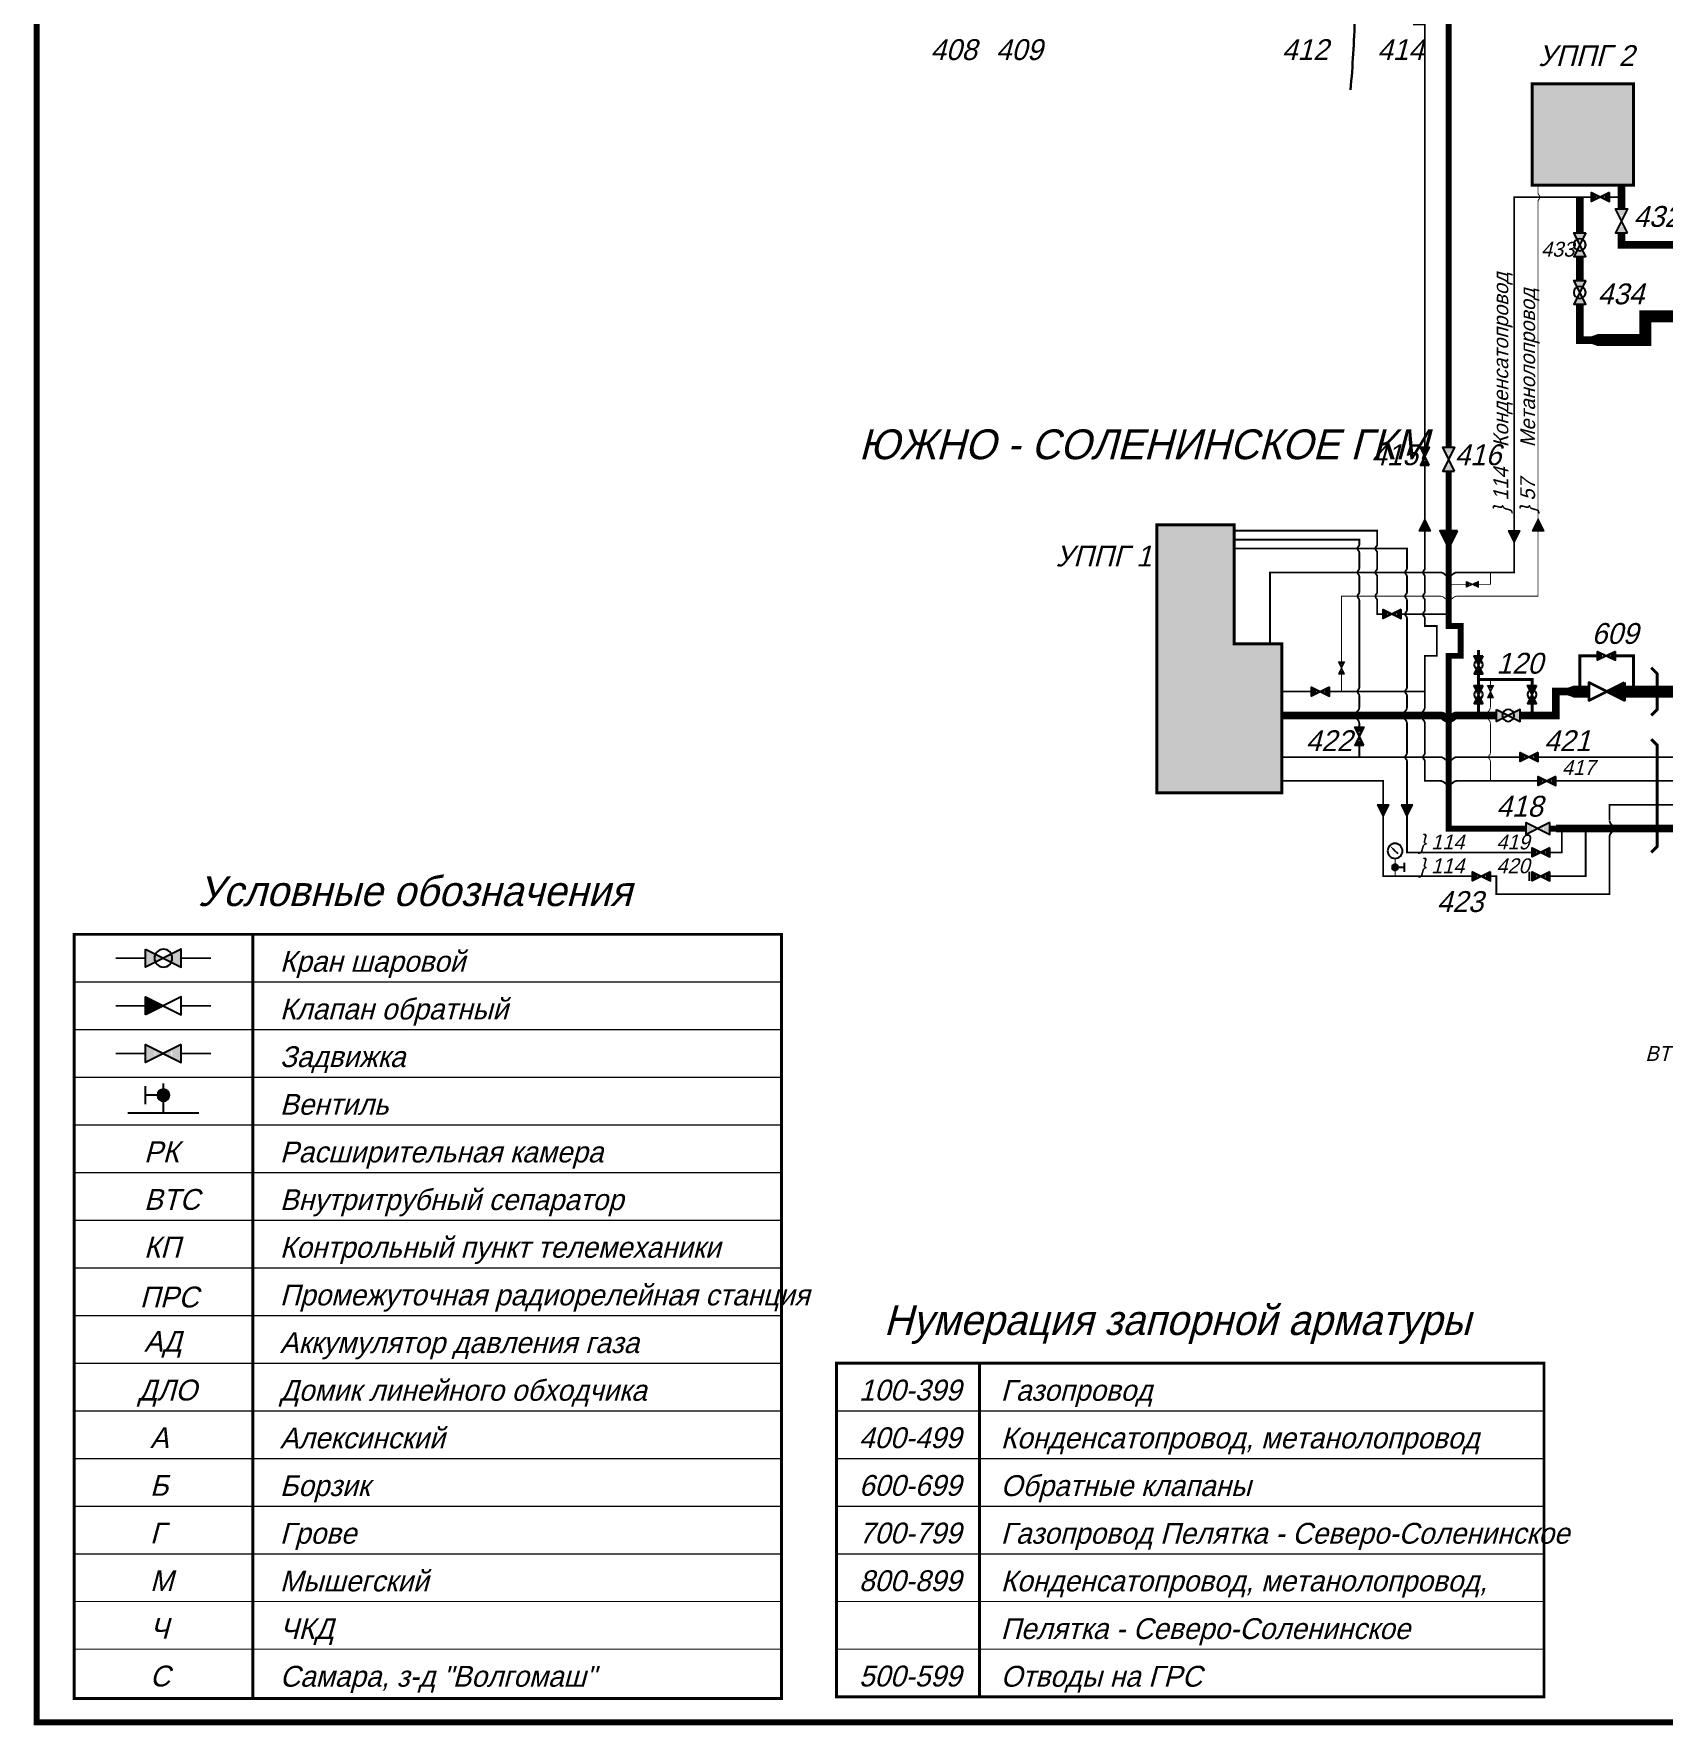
# Paper-space layout 'Layout1' of a CAD drawing. Header units: millimetres. Extents: x 4 to 970, y 6 to 602.
# Drawn here: x 4.2 to 277.7, y 5.7 to 289.6 of the extents above; entities that cross this region are included whole.
import ezdxf
from ezdxf.enums import TextEntityAlignment as Align

# ---------------------------------------------------------------- set-up
doc = ezdxf.new("R2010")
doc.units = ezdxf.units.MM
for name, color, linetype in [('АД', 7, 'Continuous'), ('Вентили', 7, 'Continuous'), ('ВТС', 7, 'Continuous'), ('ДЛО', 7, 'Continuous'), ('Задвижки ручн.ВД', 7, 'Continuous'), ('Клапаны обр.', 7, 'Continuous'), ('Краны шар.ВД', 7, 'Continuous'), ('Манометры техн.', 7, 'Continuous'), ('Напр.потока ср.жидк.', 7, 'Continuous'), ('Переезды', 7, 'Continuous'), ('Площадки', 7, 'Continuous'), ('Рамка', 7, 'Continuous'), ('Трубы 0057', 7, 'Continuous'), ('Трубы 0089', 7, 'Continuous'), ('Трубы 0114', 7, 'Continuous'), ('Трубы 0159', 7, 'Continuous'), ('Трубы 0219', 7, 'Continuous'), ('Трубы 0325', 7, 'Continuous'), ('Трубы 0720', 7, 'Continuous')]:
    doc.layers.add(name, color=color, linetype=linetype)
doc.styles.add('# елементов', font='ruslat.shx', dxfattribs={"oblique": 15, "height": 2.5})
doc.styles.add('# елементов 3.5', font='ruslat.shx', dxfattribs={"oblique": 15, "height": 3.5})
doc.styles.add('Наим. объектов', font='ruslat.shx', dxfattribs={"oblique": 15, "height": 3.5})
doc.styles.add('Наим. труб', font='ruslat.shx', dxfattribs={"oblique": 15, "height": 2.5})
doc.styles.add('Рамка 3.5', font='ruslat.shx', dxfattribs={"oblique": 15, "height": 3.5})
doc.styles.add('Рамка 5', font='ruslat.shx', dxfattribs={"oblique": 15, "height": 5})

# ---------------------------------------------------------------- blocks, each defined once
blk = doc.blocks.new('Задвижка ручн.ВД')
at = {"layer": 'Задвижки ручн.ВД', "linetype": 'ByBlock', "lineweight": -2}
h = blk.add_hatch(color=0, dxfattribs=at)
edge = h.paths.add_edge_path()
edge.add_ellipse((0.5, 0), major_axis=(0.177, 0.177), ratio=1, start_angle=108.4349, end_angle=135, ccw=False)
edge.add_line((0.276, 0.112), (0, 0.25))
edge.add_line((0, 0.25), (0, -0.25))
edge.add_line((0, -0.25), (0.276, -0.112))
edge.add_ellipse((0.5, 0), major_axis=(-0.177, 0.177), ratio=1, start_angle=45, end_angle=71.5651, ccw=False)
edge = h.paths.add_edge_path()
edge.add_line((0.5, 0), (0.276, 0.112))
edge.add_ellipse((0.5, 0), major_axis=(0.177, 0.177), ratio=1, start_angle=108.4349, end_angle=135)
edge.add_ellipse((0.5, 0), major_axis=(-0.177, 0.177), ratio=1, start_angle=45, end_angle=71.5651)
edge.add_line((0.276, -0.112), (0.5, 0))
edge = h.paths.add_edge_path()
edge.add_line((0.5, 0), (0.724, -0.112))
edge.add_ellipse((0.5, 0), major_axis=(0.177, 0.177), ratio=1, start_angle=288.4349, end_angle=315)
edge.add_ellipse((0.5, 0), major_axis=(-0.177, 0.177), ratio=1, start_angle=225, end_angle=251.5651)
edge.add_line((0.724, 0.112), (0.5, 0))
edge = h.paths.add_edge_path()
edge.add_ellipse((0.5, 0), major_axis=(0.177, 0.177), ratio=1, start_angle=288.4349, end_angle=315, ccw=False)
edge.add_line((0.724, -0.112), (1, -0.25))
edge.add_line((1, -0.25), (1, 0.25))
edge.add_line((1, 0.25), (0.724, 0.112))
edge.add_ellipse((0.5, 0), major_axis=(-0.177, 0.177), ratio=1, start_angle=225, end_angle=251.5651, ccw=False)
at = {"layer": 'Задвижки ручн.ВД', "color": 0, "linetype": 'ByBlock', "lineweight": -2}
blk.add_lwpolyline([(1, 0.25), (0, -0.25), (0, 0.25), (1, -0.25)], close=True, dxfattribs=at)
blk = doc.blocks.new('Кран шар.ВД')
at = {"layer": 'Краны шар.ВД', "linetype": 'ByBlock', "lineweight": -2}
h = blk.add_hatch(color=0, dxfattribs=at)
edge = h.paths.add_edge_path()
edge.add_ellipse((0.5, 0), major_axis=(0.177, 0.177), ratio=1, start_angle=108.4349, end_angle=135, ccw=False)
edge.add_line((0.276, 0.112), (0, 0.25))
edge.add_line((0, 0.25), (0, -0.25))
edge.add_line((0, -0.25), (0.276, -0.112))
edge.add_ellipse((0.5, 0), major_axis=(-0.177, 0.177), ratio=1, start_angle=45, end_angle=71.5651, ccw=False)
edge = h.paths.add_edge_path()
edge.add_line((0.5, 0), (0.276, 0.112))
edge.add_ellipse((0.5, 0), major_axis=(0.177, 0.177), ratio=1, start_angle=108.4349, end_angle=135)
edge.add_ellipse((0.5, 0), major_axis=(-0.177, 0.177), ratio=1, start_angle=45, end_angle=71.5651)
edge.add_line((0.276, -0.112), (0.5, 0))
edge = h.paths.add_edge_path()
edge.add_line((0.5, 0), (0.724, -0.112))
edge.add_ellipse((0.5, 0), major_axis=(0.177, 0.177), ratio=1, start_angle=288.4349, end_angle=315)
edge.add_ellipse((0.5, 0), major_axis=(-0.177, 0.177), ratio=1, start_angle=225, end_angle=251.5651)
edge.add_line((0.724, 0.112), (0.5, 0))
edge = h.paths.add_edge_path()
edge.add_ellipse((0.5, 0), major_axis=(0.177, 0.177), ratio=1, start_angle=288.4349, end_angle=315, ccw=False)
edge.add_line((0.724, -0.112), (1, -0.25))
edge.add_line((1, -0.25), (1, 0.25))
edge.add_line((1, 0.25), (0.724, 0.112))
edge.add_ellipse((0.5, 0), major_axis=(-0.177, 0.177), ratio=1, start_angle=225, end_angle=251.5651, ccw=False)
at = {"layer": 'Краны шар.ВД', "color": 0, "linetype": 'ByBlock', "lineweight": -2}
blk.add_lwpolyline([(0, 0.25), (1, -0.25), (1, 0.25), (0, -0.25)], close=True, dxfattribs=at)
blk.add_lwpolyline([(0.25, 0, 1), (0.75, 0, 1), (0.25, 0)], format="xyb", close=True, dxfattribs=at)
blk = doc.blocks.new('Напр.потока ср.жидк.')
at = {"layer": 'Напр.потока ср.жидк.', "linetype": 'ByBlock', "lineweight": -2}
blk.add_hatch(color=0, dxfattribs=at).paths.add_polyline_path([(0, 0.5), (0, -0.5), (1, 0)])
at = {"layer": 'Напр.потока ср.жидк.', "color": 0, "linetype": 'ByBlock', "lineweight": -2}
blk.add_lwpolyline([(0, 0.5), (0, -0.5), (1, 0), (0, 0.5)], dxfattribs=at)
blk = doc.blocks.new('Клапан обр.')
at = {"layer": 'Клапаны обр.', "linetype": 'ByBlock', "lineweight": -2}
blk.add_hatch(color=0, dxfattribs=at).paths.add_polyline_path([(0, 0.25), (0, -0.25), (0.5, 0)])
at = {"layer": 'Клапаны обр.', "color": 0, "linetype": 'ByBlock', "lineweight": -2}
blk.add_lwpolyline([(0, -0.25), (0, 0.25), (1, -0.25), (1, 0.25)], close=True, dxfattribs=at)
blk = doc.blocks.new('Манометр техн.')
at = {"layer": 'Манометры техн.', "color": 0, "linetype": 'ByBlock', "lineweight": -2}
blk.add_lwpolyline([(-0.5, 0.5, 1), (0.5, 0.5, 1)], format="xyb", close=True, dxfattribs=at)
blk.add_lwpolyline([(-0.05, 0.55), (0.18, 0.32)], dxfattribs=at)
blk.add_solid([(0, 0.6), (-0.35, 0.85), (-0.1, 0.5)], dxfattribs=at)
blk = doc.blocks.new('Вентиль')
at = {"layer": 'Вентили', "linetype": 'ByBlock', "lineweight": -2}
blk.add_hatch(color=0, dxfattribs=at).paths.add_polyline_path([(1, 0, 1), (0, 0, 1)])
at = {"layer": 'Вентили', "color": 0, "linetype": 'ByBlock', "lineweight": -2}
for points in [[(-0.25, 1.5), (1.25, 1.5)], [(0.5, 0.5), (0.5, 1.5)]]:
    blk.add_lwpolyline(points, dxfattribs=at)
blk.add_lwpolyline([(0, 0, 1), (1, 0, 1)], format="xyb", close=True, dxfattribs=at)
blk = doc.blocks.new('Пересеч. 114-114')
at = {"layer": 'Трубы 0114', "color": 0, "linetype": 'ByBlock', "lineweight": -2, "const_width": 0.3}
blk.add_lwpolyline([(-0.71, 0, -0.198912), (-0.35, -0.15), (-0.35, -0.15, 0.414214), (0.35, -0.15), (0.35, -0.15, -0.198912), (0.71, 0)], format="xyb", dxfattribs=at)
blk = doc.blocks.new('Пересеч. 114-325')
at = {"layer": 'Трубы 0114', "color": 0, "linetype": 'ByBlock', "lineweight": -2, "const_width": 0.3}
blk.add_lwpolyline([(-1.41, 0, -0.198912), (-0.71, -0.29), (-0.71, -0.29, 0.414214), (0.71, -0.29), (0.71, -0.29, -0.198912), (1.41, 0)], format="xyb", dxfattribs=at)
blk = doc.blocks.new('Пересеч. 057-325')
at = {"layer": 'Трубы 0057', "const_width": 0.15}
blk.add_lwpolyline([(-1.41, 0, -0.198912), (-0.71, -0.29), (-0.71, -0.29, 0.414214), (0.71, -0.29), (0.71, -0.29, -0.198912), (1.41, 0)], format="xyb", dxfattribs=at)
blk = doc.blocks.new('Пересеч. 057-114')
at = {"layer": 'Трубы 0057', "const_width": 0.15}
blk.add_lwpolyline([(-0.71, 0, -0.198912), (-0.35, -0.15), (-0.35, -0.15, 0.414214), (0.35, -0.15), (0.35, -0.15, -0.198912), (0.71, 0)], format="xyb", dxfattribs=at)
blk = doc.blocks.new('Пересеч. 325-325')
at = {"layer": 'Трубы 0325', "color": 0, "linetype": 'ByBlock', "lineweight": -2, "const_width": 1.3}
blk.add_lwpolyline([(-1.41, 0, -0.198912), (-0.71, -0.29), (-0.71, -0.29, 0.414214), (0.71, -0.29), (0.71, -0.29, -0.198912), (1.41, 0)], format="xyb", dxfattribs=at)

psp = doc.layouts.get("Layout1")

# ---------------------------------------------------------------- hatches: boundary and pattern name
at = {"layer": 'Площадки', "lineweight": 15}
for points in [[(272.71, 281.19), (255.71, 281.19), (255.71, 264.19), (272.71, 264.19)], [(213.71, 187.19), (205.71, 187.19), (205.71, 207.19), (192.71, 207.19), (192.71, 162.19), (213.71, 162.19)]]:
    psp.add_hatch(color=9, dxfattribs=at).paths.add_polyline_path(points)

# ---------------------------------------------------------------- linework, layer by layer
at = {"layer": 'Задвижки ручн.ВД', "lineweight": 25}
psp.add_lwpolyline([(255.21, 148.94), (255.21, 147.44)], dxfattribs=at)
at = {"layer": 'Переезды', "const_width": 0.5}
for points in [[(275.71, 175.19), (276.71, 176.19), (276.71, 182.19), (275.71, 183.19)], [(275.71, 152.19), (276.71, 153.19), (276.71, 170.19), (275.71, 171.19)]]:
    psp.add_lwpolyline(points, dxfattribs=at)
at = {"layer": 'Площадки', "const_width": 0.5}
for points in [[(255.71, 281.19), (272.71, 281.19), (272.71, 264.19), (255.71, 264.19)], [(192.71, 207.19), (192.71, 162.19), (213.71, 162.19), (213.71, 187.19), (205.71, 187.19), (205.71, 207.19)]]:
    psp.add_lwpolyline(points, close=True, dxfattribs=at)
at = {"layer": 'Площадки', "color": 5, "lineweight": 30}
psp.add_spline([(226.77, 384.86), (226.1, 377.23), (226.27, 372.99), (226.71, 369.19), (226.6, 366.89), (226.27, 362.15), (226.94, 358.59), (226.77, 354.01), (226.77, 353), (227.62, 349.78), (228.64, 347.06), (229.32, 344.69), (228.98, 344.01), (227.62, 341.64), (226.77, 339.61), (226.71, 335.19), (226.71, 331.19), (226.6, 329.1), (226.94, 327.07), (226.94, 324.69), (226.6, 318.42), (226.77, 313.85), (226.44, 310.29), (226.44, 307.91), (226.71, 304.19), (226.71, 300.19), (226.1, 296.39), (225.93, 292.32), (225.25, 280.19)], degree=3, dxfattribs=at)
at = {"layer": 'Рамка'}
for points, const_width in [([(969.05, 6.19), (4.71, 6.19), (4.71, 585.19), (969.05, 585.19)], 1), ([(10.96, 10.19), (10.96, 138.44), (129.71, 138.44), (129.71, 10.19)], 0.5), ([(138.96, 10.44), (138.96, 66.44), (257.71, 66.44), (257.71, 10.44)], 0.5)]:
    psp.add_lwpolyline(points, close=True, dxfattribs=dict(at, const_width=const_width))
for points, const_width in [([(40.96, 138.44), (40.96, 10.19)], 0.5), ([(10.96, 130.44), (129.71, 130.44)], 0.2), ([(10.96, 122.44), (129.71, 122.44)], 0.2), ([(10.96, 114.44), (129.71, 114.44)], 0.2), ([(10.96, 106.44), (129.71, 106.44)], 0.2), ([(10.96, 98.44), (129.71, 98.44)], 0.2), ([(10.96, 90.44), (129.71, 90.44)], 0.2), ([(10.96, 82.44), (129.71, 82.44)], 0.2), ([(10.96, 74.44), (129.71, 74.44)], 0.2), ([(10.96, 66.44), (129.71, 66.44)], 0.2), ([(162.96, 66.44), (162.96, 10.44)], 0.5), ([(10.96, 58.44), (129.71, 58.44)], 0.2), ([(138.96, 58.44), (257.71, 58.44)], 0.2), ([(10.96, 50.44), (129.71, 50.44)], 0.2), ([(138.96, 50.44), (257.71, 50.44)], 0.2), ([(10.96, 42.44), (129.71, 42.44)], 0.2), ([(138.96, 42.44), (257.71, 42.44)], 0.2), ([(10.96, 34.44), (129.71, 34.44)], 0.2), ([(138.96, 34.44), (257.71, 34.44)], 0.2), ([(10.96, 26.44), (129.71, 26.44)], 0.2), ([(138.96, 26.44), (257.71, 26.44)], 0.2), ([(10.96, 18.44), (129.71, 18.44)], 0.2), ([(138.96, 18.44), (257.71, 18.44)], 0.2)]:
    psp.add_lwpolyline(points, dxfattribs=dict(at, const_width=const_width))
at = {"layer": 'Трубы 0057', "const_width": 0.15}
for points in [[(256.71, 262.9), (256.71, 264.19)], [(243.13, 195.19), (256.71, 195.19), (256.71, 261.49)], [(246.71, 197.19), (248.71, 197.19), (248.71, 199.19)], [(241.71, 197.19), (244.71, 197.19)], [(223.71, 184.19), (223.71, 195.19), (240.3, 195.19)], [(223.71, 179.19), (223.71, 182.19)], [(248.71, 181.19), (248.71, 180.19)], [(248.71, 178.19), (248.71, 176.61)], [(248.71, 173.78), (248.71, 168.9)], [(248.71, 167.49), (248.71, 164.19)], [(232.71, 148.19), (232.71, 151.19)]]:
    psp.add_lwpolyline(points, dxfattribs=at)
at = {"layer": 'Трубы 0089', "const_width": 0.3}
for points in [[(22.96, 134.44), (17.96, 134.44)], [(33.96, 134.44), (28.96, 134.44)], [(22.96, 126.44), (17.96, 126.44)], [(33.96, 126.44), (28.96, 126.44)], [(22.96, 118.44), (17.96, 118.44)], [(33.96, 118.44), (28.96, 118.44)], [(25.96, 113.44), (25.96, 108.44)], [(19.96, 108.44), (31.96, 108.44)]]:
    psp.add_lwpolyline(points, dxfattribs=at)
at = {"layer": 'Трубы 0114', "color": 5}
psp.add_lwpolyline([(235.71, 291.19, 0.3, 0.3, 0), (237.71, 291.19, 0.3, 0.3, 0), (237.71, 220.19, 0, 0, 0)], format="xyseb", dxfattribs=at)
at = {"layer": 'Трубы 0114', "const_width": 0.3}
for points in [[(243.13, 199.19), (252.71, 199.19), (252.71, 262.19), (265.71, 262.19)], [(268.71, 262.19), (270.71, 262.19)], [(205.71, 204.69), (226.71, 204.69), (226.71, 203.9)], [(205.71, 203.19), (234.71, 203.19), (234.71, 199.9)], [(226.71, 202.49), (226.71, 199.9)], [(211.71, 187.19), (211.71, 199.19), (240.3, 199.19)], [(226.71, 198.49), (226.71, 195.9)], [(234.71, 198.49), (234.71, 195.9)], [(226.71, 194.49), (226.71, 179.9)], [(234.71, 194.49), (234.71, 192.9)], [(234.71, 191.49), (234.71, 179.9)], [(226.71, 178.49), (226.71, 176.61)], [(234.71, 178.49), (234.71, 176.61)], [(226.71, 173.78), (226.71, 173.19)], [(234.71, 173.78), (234.71, 168.9)], [(226.71, 170.19), (226.71, 168.19)], [(213.71, 168.19), (240.3, 168.19)], [(234.71, 167.49), (234.71, 152.19), (255.71, 152.19)], [(243.13, 168.19), (253.71, 168.19)], [(256.71, 168.19), (305.89, 168.19)], [(213.71, 164.19), (230.71, 164.19), (230.71, 148.19), (245.71, 148.19)], [(268.71, 157.61), (268.71, 160.19), (289.01, 160.19)], [(264.71, 156.19), (264.71, 148.19), (258.71, 148.19)], [(258.71, 152.19), (260.71, 152.19), (260.71, 156.19)], [(248.71, 148.19), (249.71, 148.19), (249.71, 145.19), (268.71, 145.19), (268.71, 154.78)]]:
    psp.add_lwpolyline(points, dxfattribs=at)
at = {"layer": 'Трубы 0114', "color": 5, "const_width": 0.3}
for points in [[(237.71, 217.19), (237.71, 199.9)], [(237.71, 198.49), (237.71, 195.9)], [(237.71, 194.49), (237.71, 192.9)], [(237.71, 191.49), (237.71, 190.19), (239.71, 190.19), (239.71, 185.19), (237.71, 185.19), (237.71, 176.61)], [(213.71, 179.19), (218.71, 179.19)], [(221.71, 179.19), (237.71, 179.19)], [(237.71, 173.78), (237.71, 168.9)], [(237.71, 167.49), (237.71, 164.19), (240.3, 164.19)], [(243.13, 164.19), (256.71, 164.19)], [(259.71, 164.19), (305.89, 164.19)]]:
    psp.add_lwpolyline(points, dxfattribs=at)
at = {"layer": 'Трубы 0114', "color": 1, "const_width": 0.3}
for points in [[(205.71, 206.19), (229.71, 206.19), (229.71, 203.9)], [(229.71, 202.49), (229.71, 199.9)], [(229.71, 198.49), (229.71, 195.9)], [(229.71, 194.49), (229.71, 192.19), (230.71, 192.19)], [(233.71, 192.19), (241.71, 192.19)]]:
    psp.add_lwpolyline(points, dxfattribs=at)
at = {"layer": 'Трубы 0159', "const_width": 0.5}
for points in [[(246.71, 185.19), (246.71, 186.19)], [(263.71, 179.19), (263.71, 185.19), (266.71, 185.19)], [(246.71, 180.19), (246.71, 182.19)], [(246.71, 181.19), (255.71, 181.19), (255.71, 180.19)], [(246.71, 175.19), (246.71, 177.19)], [(255.71, 177.19), (255.71, 175.19)]]:
    psp.add_lwpolyline(points, dxfattribs=at)
at = {"layer": 'Трубы 0159'}
psp.add_lwpolyline([(269.71, 185.19, 0.5, 0.5, 0), (272.71, 185.19, 0.5, 0.5, 0), (272.71, 179.19, 0, 0, 0)], format="xyseb", dxfattribs=at)
at = {"layer": 'Трубы 0219', "color": 1, "const_width": 1}
for points in [[(241.71, 220.19), (241.71, 297.19), (218.71, 297.19)], [(241.71, 216.19), (241.71, 190.19), (243.71, 190.19), (243.71, 185.19), (241.71, 185.19), (241.71, 156.19), (254.71, 156.19)], [(258.71, 156.19), (259.71, 156.19)]]:
    psp.add_lwpolyline(points, dxfattribs=at)
at = {"layer": 'Трубы 0325', "color": 1, "const_width": 1.3}
for points in [[(270.71, 264.19), (270.71, 260.19)], [(270.71, 256.19), (270.71, 254.19), (312.89, 254.19)], [(259.71, 156.19), (305.89, 156.19)]]:
    psp.add_lwpolyline(points, dxfattribs=at)
at = {"layer": 'Трубы 0325', "const_width": 1.3}
for points in [[(263.71, 262.19), (263.71, 256.19)], [(263.71, 252.19), (263.71, 248.19)], [(263.71, 244.19), (263.71, 238.19), (265.71, 238.19)], [(253.71, 175.19), (259.71, 175.19), (259.71, 179.19), (261.71, 179.19)], [(213.71, 175.19), (240.3, 175.19)], [(243.13, 175.19), (249.71, 175.19)]]:
    psp.add_lwpolyline(points, dxfattribs=at)
at = {"layer": 'Трубы 0720', "const_width": 2}
for points in [[(303.71, 212.19), (303.71, 238.19), (282.71, 238.19), (282.71, 242.19), (274.71, 242.19), (274.71, 238.19), (266.71, 238.19)], [(262.71, 179.19), (265.21, 179.19)], [(271.21, 179.19), (283.71, 179.19)]]:
    psp.add_lwpolyline(points, dxfattribs=at)
at = {"layer": 'Трубы 0720'}
for points in [[(266.71, 238.19, 2, 1.3, 0), (265.71, 238.19, 2, 2, 0)], [(261.71, 179.19, 1.3, 2, 0), (262.71, 179.19, 2, 2, 0)]]:
    psp.add_lwpolyline(points, format="xyseb", dxfattribs=at)

# ---------------------------------------------------------------- block references
at = {"layer": 'Вентили', "lineweight": 25, "rotation": 270}
psp.add_blockref('Вентиль', (232.71, 150.19), dxfattribs=at)
at = {"layer": 'Вентили', "lineweight": 25, "xscale": 2, "yscale": 2, "rotation": 90}
psp.add_blockref('Вентиль', (25.96, 110.44), dxfattribs=at)
at = {"layer": 'Задвижки ручн.ВД', "lineweight": 25}
for p, xscale, yscale in [((265.71, 262.19), 3, 3), ((230.71, 192.19), 3, 3), ((266.71, 185.19), 3, 3), ((218.71, 179.19), 3, 3), ((253.71, 168.19), 3, 3), ((256.71, 164.19), 3, 3), ((254.71, 156.19), 4.000000000000001, 4), ((255.71, 152.19), 3, 3), ((245.71, 148.19), 3, 3), ((255.71, 148.19), 3, 3), ((22.96, 118.44), 6.000000000000001, 6)]:
    psp.add_blockref('Задвижка ручн.ВД', p, dxfattribs=dict(at, xscale=xscale, yscale=yscale))
at = {"layer": 'Задвижки ручн.ВД', "lineweight": 25, "rotation": 270}
for p, xscale, yscale in [((270.71, 260.19), 4, 4), ((237.71, 220.19), 3, 3), ((241.71, 220.19), 4, 4), ((226.71, 173.19), 3, 3)]:
    psp.add_blockref('Задвижка ручн.ВД', p, dxfattribs=dict(at, xscale=xscale, yscale=yscale))
at = {"layer": 'Задвижки ручн.ВД', "lineweight": 15, "xscale": 2, "yscale": 2}
psp.add_blockref('Задвижка ручн.ВД', (244.71, 197.19), dxfattribs=at)
at = {"layer": 'Задвижки ручн.ВД', "lineweight": 15, "xscale": 2, "yscale": 2, "rotation": 270}
for p in [(223.71, 184.19), (248.71, 180.19)]:
    psp.add_blockref('Задвижка ручн.ВД', p, dxfattribs=at)
at = {"layer": 'Клапаны обр.', "lineweight": 35, "xscale": 6, "yscale": 6, "rotation": 180}
psp.add_blockref('Клапан обр.', (271.21, 179.19), dxfattribs=at)
at = {"layer": 'Клапаны обр.', "lineweight": 25, "xscale": 6.000000000000001, "yscale": 6}
psp.add_blockref('Клапан обр.', (22.96, 126.44), dxfattribs=at)
at = {"layer": 'Краны шар.ВД', "lineweight": 25, "rotation": 270}
for p, xscale, yscale in [((263.71, 256.19), 4, 4), ((263.71, 248.19), 4, 4), ((246.71, 185.19), 3, 3), ((246.71, 180.19), 3, 3), ((255.71, 180.19), 3, 3)]:
    psp.add_blockref('Кран шар.ВД', p, dxfattribs=dict(at, xscale=xscale, yscale=yscale))
at = {"layer": 'Краны шар.ВД', "lineweight": 25}
for p, xscale, yscale in [((249.71, 175.19), 4.000000000000001, 4), ((22.96, 134.44), 6.000000000000001, 6)]:
    psp.add_blockref('Кран шар.ВД', p, dxfattribs=dict(at, xscale=xscale, yscale=yscale))
at = {"layer": 'Манометры техн.', "lineweight": 25, "xscale": 2.5, "yscale": 2.5}
psp.add_blockref('Манометр техн.', (232.71, 151.19), dxfattribs=at)
at = {"layer": 'Напр.потока ср.жидк.', "color": 5, "lineweight": 15, "xscale": 2, "yscale": 2, "rotation": 90}
psp.add_blockref('Напр.потока ср.жидк.', (237.71, 206.19), dxfattribs=at)
at = {"layer": 'Напр.потока ср.жидк.', "lineweight": 15, "xscale": 2, "yscale": 2}
for p, rotation in [((256.71, 206.19), 90), ((252.71, 206.19), 270), ((230.71, 160.19), 270), ((234.71, 160.19), 270)]:
    psp.add_blockref('Напр.потока ср.жидк.', p, dxfattribs=dict(at, rotation=rotation))
at = {"layer": 'Напр.потока ср.жидк.', "color": 1, "xscale": 3, "yscale": 3, "rotation": 270}
psp.add_blockref('Напр.потока ср.жидк.', (241.71, 206.19), dxfattribs=at)
at = {"layer": 'Трубы 0057'}
for name, p, rotation in [('Пересеч. 057-114', (256.71, 262.19), 90), ('Пересеч. 057-325', (248.71, 175.19), 270), ('Пересеч. 057-114', (248.71, 168.19), 270)]:
    psp.add_blockref(name, p, dxfattribs=dict(at, rotation=rotation))
psp.add_blockref('Пересеч. 057-325', (241.71, 195.19), dxfattribs=at)
at = {"layer": 'Трубы 0114'}
for name, p, rotation in [('Пересеч. 114-114', (226.71, 203.19), 270), ('Пересеч. 114-114', (226.71, 199.19), 270), ('Пересеч. 114-114', (234.71, 199.19), 270), ('Пересеч. 114-114', (226.71, 195.19), 270), ('Пересеч. 114-114', (234.71, 195.19), 270), ('Пересеч. 114-114', (234.71, 192.19), 270), ('Пересеч. 114-114', (226.71, 179.19), 270), ('Пересеч. 114-114', (234.71, 179.19), 270), ('Пересеч. 114-325', (226.71, 175.19), 270), ('Пересеч. 114-325', (234.71, 175.19), 270), ('Пересеч. 114-114', (234.71, 168.19), 270), ('Пересеч. 114-325', (268.71, 156.19), 90)]:
    psp.add_blockref(name, p, dxfattribs=dict(at, rotation=rotation))
at = {"layer": 'Трубы 0114', "color": 1, "rotation": 270}
for p in [(229.71, 203.19), (229.71, 199.19), (229.71, 195.19)]:
    psp.add_blockref('Пересеч. 114-114', p, dxfattribs=at)
at = {"layer": 'Трубы 0114', "color": 5, "rotation": 270}
for name, p in [('Пересеч. 114-114', (237.71, 199.19)), ('Пересеч. 114-114', (237.71, 195.19)), ('Пересеч. 114-114', (237.71, 192.19)), ('Пересеч. 114-325', (237.71, 175.19)), ('Пересеч. 114-114', (237.71, 168.19))]:
    psp.add_blockref(name, p, dxfattribs=at)
at = {"layer": 'Трубы 0114'}
for p in [(241.71, 199.19), (241.71, 168.19)]:
    psp.add_blockref('Пересеч. 114-325', p, dxfattribs=at)
at = {"layer": 'Трубы 0114', "color": 5}
psp.add_blockref('Пересеч. 114-325', (241.71, 164.19), dxfattribs=at)
at = {"layer": 'Трубы 0325'}
psp.add_blockref('Пересеч. 325-325', (241.71, 175.19), dxfattribs=at)

# ---------------------------------------------------------------- texts
at = {"layer": 'АД', "lineweight": 35, "style": 'Рамка 3.5', "oblique": 15}
psp.add_text('АД', height=3.5, dxfattribs=at).set_placement((22.71, 68.37))
at = {"layer": 'ВТС', "lineweight": 25, "style": '# елементов', "oblique": 15}
psp.add_text('ВТС дкс', height=2.5, dxfattribs=at).set_placement((274.71, 117.19))
at = {"layer": 'ВТС', "lineweight": 35, "style": 'Рамка 3.5', "oblique": 15}
for s, p in [('РК', (22.71, 100.19)), ('ВТС', (22.71, 92.19)), ('КП', (22.71, 84.19))]:
    psp.add_text(s, height=3.5, dxfattribs=at).set_placement(p)
at = {"layer": 'ДЛО', "lineweight": 35, "style": 'Наим. объектов', "oblique": 15}
psp.add_text('ДЛО', height=3.5, dxfattribs=at).set_placement((21.71, 60.19))
at = {"layer": 'Задвижки ручн.ВД', "lineweight": 35, "style": '# елементов 3.5', "oblique": 15}
for s, p in [('408', (154.71, 285.19)), ('409', (165.71, 285.19)), ('412', (213.71, 285.19)), ('414', (229.71, 285.19)), ('432', (272.71, 257.19)), ('415', (228.71, 217.19)), ('416', (242.71, 217.19)), ('422', (217.71, 169.19)), ('421', (257.71, 169.19)), ('418', (249.71, 158.19)), ('423', (239.71, 142.19))]:
    psp.add_text(s, height=3.5, dxfattribs=at).set_placement(p)
at = {"layer": 'Задвижки ручн.ВД', "lineweight": 25, "style": '# елементов', "oblique": 15}
for s, p in [('417', (260.71, 165.19)), ('419', (249.71, 152.69)), ('420', (249.71, 148.69))]:
    psp.add_text(s, height=2.5, dxfattribs=at).set_placement(p)
at = {"layer": 'Клапаны обр.', "lineweight": 35, "style": '# елементов 3.5', "oblique": 15}
psp.add_text('609', height=3.5, dxfattribs=at).set_placement((265.71, 187.19))
at = {"layer": 'Краны шар.ВД', "lineweight": 25, "style": '# елементов', "oblique": 15}
psp.add_text('433', height=2.5, dxfattribs=at).set_placement((257.21, 252.19))
at = {"layer": 'Краны шар.ВД', "lineweight": 35, "style": '# елементов 3.5', "oblique": 15}
for s, p in [('434', (266.71, 244.19)), ('120', (249.71, 182.19)), ('А', (23.71, 52.19)), ('Б', (23.71, 44.19)), ('Г', (23.71, 36.19)), ('М', (23.71, 28.19)), ('Ч', (23.71, 20.19)), ('С', (23.71, 12.19))]:
    psp.add_text(s, height=3.5, dxfattribs=at).set_placement(p)
at = {"layer": 'Площадки', "lineweight": 35, "oblique": 15}
for s, style, p in [('УППГ 2', 'Наим. объектов', (256.71, 284.19)), ('УППГ 1', 'Наим. объектов', (175.71, 200.19)), ('ПРС', 'Рамка 3.5', (22, 75.81))]:
    psp.add_text(s, height=3.5, dxfattribs=dict(at, style=style)).set_placement(p)
at = {"layer": 'Площадки', "color": 3, "lineweight": 50, "style": 'Рамка 5', "oblique": 15}
psp.add_text('ЮЖНО - СОЛЕНИНСКОЕ ГКМ', height=5, dxfattribs=at).set_placement((142.71, 218.19))
at = {"layer": 'Рамка', "lineweight": 35, "style": 'Рамка 5', "oblique": 15}
for s, p in [('Условные обозначения', (68.13, 143.19)), ('Нумерация запорной арматуры', (196.13, 71.19))]:
    psp.add_text(s, height=5, dxfattribs=at).set_placement(p, align=Align.CENTER)
at = {"layer": 'Рамка', "lineweight": 35, "style": 'Рамка 3.5', "oblique": 15}
for s, p in [('Кран шаровой', (45.51, 132.15)), ('Клапан обратный', (45.51, 124.15)), ('Задвижка', (45.51, 116.15)), ('Вентиль', (45.51, 108.15)), ('Расширительная камера', (45.51, 100.15)), ('Внутритрубный сепаратор', (45.51, 92.15)), ('Контрольный пункт телемеханики', (45.51, 84.15)), ('Промежуточная радиорелейная станция', (45.51, 76.15)), ('Аккумулятор давления газа', (45.51, 68.15)), ('Домик линейного обходчика', (45.51, 60.15)), ('100-399', (142.71, 60.19)), ('Газопровод', (166.51, 60.15)), ('Алексинский', (45.51, 52.15)), ('400-499', (142.71, 52.19)), ('Конденсатопровод, метанолопровод', (166.51, 52.15)), ('Борзик', (45.51, 44.15)), ('600-699', (142.71, 44.19)), ('Обратные клапаны', (166.51, 44.15)), ('Грове', (45.51, 36.15)), ('700-799', (142.71, 36.19)), ('Газопровод Пелятка - Северо-Соленинское', (166.51, 36.15)), ('Мышегский', (45.51, 28.15)), ('800-899', (142.71, 28.19)), ('Конденсатопровод, метанолопровод,', (166.51, 28.15)), ('ЧКД', (45.51, 20.15)), ('Пелятка - Северо-Соленинское', (166.51, 20.15)), ('Самара, з-д "Волгомаш"', (45.51, 12.15)), ('500-599', (142.71, 12.19)), ('Отводы на ГРС', (166.51, 12.15))]:
    psp.add_text(s, height=3.5, dxfattribs=at).set_placement(p)
at = {"layer": 'Трубы 0057', "lineweight": 25, "oblique": 15}
for s, style, p in [('Метанолопровод', '# елементов', (256.21, 220.19)), ('} 57', 'Наим. труб', (256.21, 209.19))]:
    psp.add_text(s, height=2.5, rotation=90, dxfattribs=dict(at, style=style)).set_placement(p)
at = {"layer": 'Трубы 0114', "lineweight": 25, "oblique": 15}
for s, style, p in [('Конденсатопровод', '# елементов', (251.71, 220.19)), ('} 114', 'Наим. труб', (251.71, 209.19))]:
    psp.add_text(s, height=2.5, rotation=90, dxfattribs=dict(at, style=style)).set_placement(p)
at = {"layer": 'Трубы 0114', "lineweight": 25, "style": 'Наим. труб', "oblique": 15}
for p in [(236.71, 152.69), (236.71, 148.69)]:
    psp.add_text('} 114', height=2.5, dxfattribs=at).set_placement(p)

doc.saveas('drawing.dxf')
